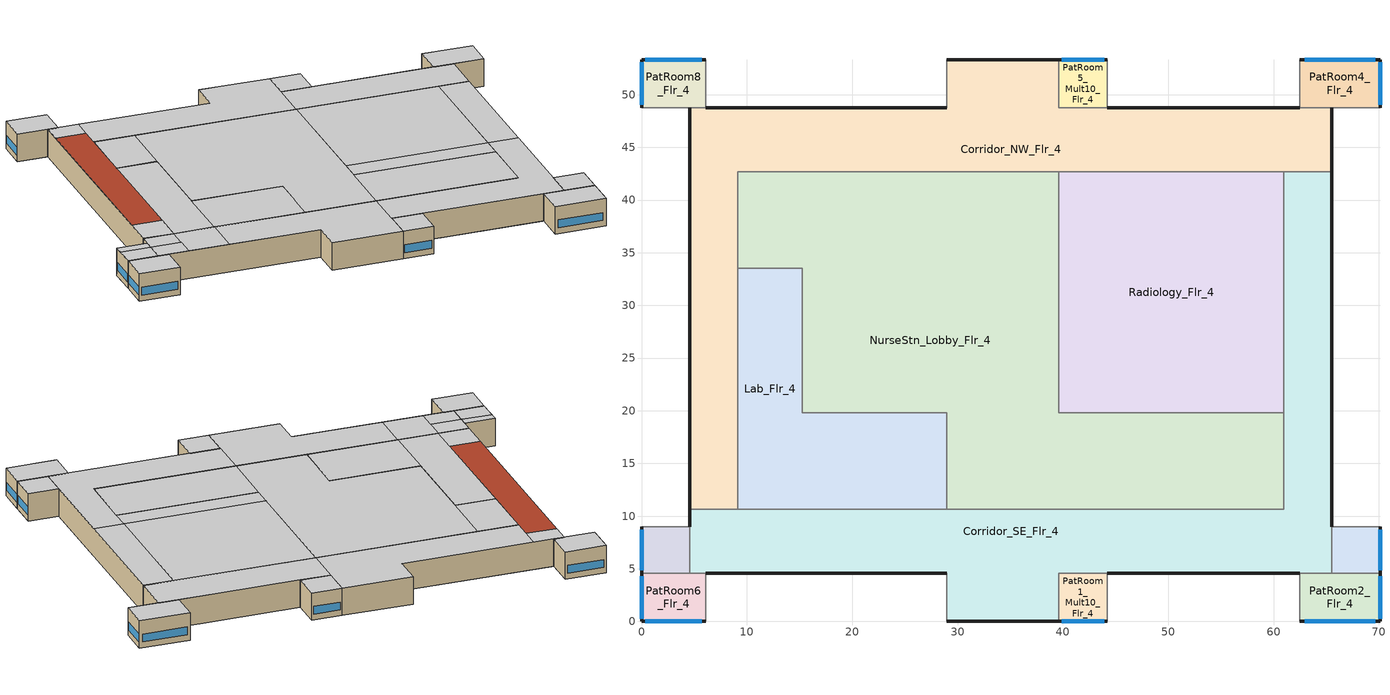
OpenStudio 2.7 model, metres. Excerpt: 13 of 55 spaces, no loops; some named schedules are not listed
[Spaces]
Corridor_NW_Flr_4
 floor to Corridor_NW_Flr_3: 39.62,53.34 39.62,48.77 65.53,48.77 65.53,42.67 9.14,42.67 9.14,10.67 4.57,10.67 4.57,48.77 28.96,48.77 28.96,53.34 z12.8
 wall outside: 65.53,42.67 65.53,48.77 / 39.62,53.34 28.96,53.34 / 4.57,48.77 4.57,10.67 / 28.96,48.77 6.1,48.77 / 62.48,48.77 44.2,48.77 z12.8:17.07
 wall to Corridor_SE_Flr_4: 4.57,10.67 9.14,10.67 / 60.96,42.67 65.53,42.67 z12.8:17.07
 wall to NurseStn_Lobby_Flr_4: 9.14,33.53 9.14,42.67 39.62,42.67 z12.8:17.07
 wall to Lab_Flr_4: 9.14,10.67 9.14,33.53 z12.8:17.07
 wall to Radiology_Flr_4: 39.62,42.67 60.96,42.67 z12.8:17.07
 wall to PatRoom5_Mult10_Flr_4: 44.2,48.77 39.62,48.77 39.62,53.34 z12.8:17.07
 wall to PatRoom8_Flr_4: 6.1,48.77 4.57,48.77 z12.8:17.07
 wall adiabatic: 28.96,53.34 28.96,48.77 z12.8:17.07
 wall to PatRoom4_Flr_4: 65.53,48.77 62.48,48.77 z12.8:17.07
 ceiling to Kitchen_Flr_5: 65.53,42.67 65.53,48.77 39.62,48.77 39.62,42.67 z17.07
 ceiling to Corridor_Flr_5: 39.62,42.67 39.62,53.34 28.96,53.34 28.96,48.77 9.14,48.77 9.14,42.67 z17.07
 ceiling to Office2_Mult5_Flr_5: 9.14,10.67 9.14,15.24 4.57,15.24 4.57,10.67 z17.07
 ceiling to Office3_Flr_5: 9.14,45.72 9.14,48.77 4.57,48.77 4.57,45.72 z17.07
 roof outside: 9.14,15.24 9.14,45.72 4.57,45.72 4.57,15.24 z17.07
NurseStn_Lobby_Flr_4
 floor to NurseStn_Lobby_Flr_3: 39.62,42.67 39.62,19.81 60.96,19.81 60.96,10.67 28.96,10.67 28.96,19.81 15.24,19.81 15.24,33.53 9.14,33.53 9.14,42.67 z12.8
 wall to Lab_Flr_4: 9.14,33.53 15.24,33.53 15.24,19.81 28.96,19.81 28.96,10.67 z12.8:17.07
 wall to Radiology_Flr_4: 60.96,19.81 39.62,19.81 39.62,42.67 z12.8:17.07
 wall to Corridor_SE_Flr_4: 28.96,10.67 60.96,10.67 60.96,19.81 z12.8:17.07
 ceiling to Dining_Flr_5: 60.96,10.67 60.96,19.81 39.62,19.81 39.62,10.67 z17.07
 ceiling to NurseStn_Lobby_Flr_5: 39.62,10.67 39.62,42.67 15.24,42.67 15.24,19.81 28.96,19.81 28.96,10.67 z17.07
 ceiling to Corridor_Flr_5: 15.24,33.53 15.24,42.67 9.14,42.67 9.14,33.53 z17.07
PatRoom3_Mult10_Flr_4
 floor to PatRoom3_Mult10_Flr_3: 70.1,8.99 70.1,4.57 65.53,4.57 65.53,8.99 z12.8
 wall outside: 70.1,4.57 70.1,8.99 z12.8:17.07
 wall adiabatic: 70.1,8.99 65.53,8.99 z12.8:17.07
 wall to Corridor_SE_Flr_4: 65.53,8.99 65.53,4.57 z12.8:17.07
 wall to PatRoom2_Flr_4: 65.53,4.57 70.1,4.57 z12.8:17.07
 window: 70.1,4.84 70.1,8.73 z13.72:14.94
 ceiling to Dining_Flr_5: 70.1,4.57 70.1,8.99 65.53,8.99 65.53,4.57 z17.07
PatRoom6_Flr_4
 floor to PatRoom6_Flr_3: 6.1,4.57 6.1,0 0,0 0,4.57 z12.8
 wall outside: 0,4.57 0,0 6.1,0 z12.8:17.07
 wall to PatRoom7_Mult10_Flr_4: 4.57,4.57 0,4.57 z12.8:17.07
 wall adiabatic: 6.1,0 6.1,4.57 z12.8:17.07
 wall to Corridor_SE_Flr_4: 6.1,4.57 4.57,4.57 z12.8:17.07
 window: 0.37,0 5.73,0 / 0,4.3 0,0.27 z13.72:14.94
 ceiling to Office1_Flr_5: 6.1,0 6.1,4.57 0,4.57 0,0 z17.07
Radiology_Flr_4
 floor to PhysTherapy_Flr_3: 60.96,42.67 60.96,19.81 39.62,19.81 39.62,42.67 z12.8
 wall to Corridor_SE_Flr_4: 60.96,19.81 60.96,42.67 z12.8:17.07
 ceiling to Kitchen_Flr_5: 60.96,22.86 60.96,42.67 39.62,42.67 39.62,22.86 z17.07
 ceiling to Dining_Flr_5: 60.96,19.81 60.96,22.86 39.62,22.86 39.62,19.81 z17.07
PatRoom5_Mult10_Flr_4
 floor to PatRoom5_Mult10_Flr_3: 44.2,53.34 44.2,48.77 39.62,48.77 39.62,53.34 z12.8
 wall outside: 44.2,53.34 39.62,53.34 z12.8:17.07
 wall adiabatic: 44.2,48.77 44.2,53.34 z12.8:17.07
 window: 43.92,53.34 39.9,53.34 z13.72:14.94
 ceiling to Kitchen_Flr_5: 44.2,48.77 44.2,53.34 39.62,53.34 39.62,48.77 z17.07
Corridor_SE_Flr_4
 floor to Corridor_SE_Flr_3: 65.53,42.67 65.53,4.57 39.62,4.57 39.62,0 28.96,0 28.96,4.57 4.57,4.57 4.57,10.67 60.96,10.67 60.96,42.67 z12.8
 wall outside: 28.96,0 39.62,0 / 6.1,4.57 28.96,4.57 / 4.57,10.67 4.57,8.99 / 65.53,8.99 65.53,42.67 / 44.2,4.57 62.48,4.57 z12.8:17.07
 wall to PatRoom1_Mult10_Flr_4: 39.62,0 39.62,4.57 44.2,4.57 z12.8:17.07
 wall to PatRoom7_Mult10_Flr_4: 4.57,8.99 4.57,4.57 z12.8:17.07
 wall to PatRoom2_Flr_4: 62.48,4.57 65.53,4.57 z12.8:17.07
 wall adiabatic: 28.96,4.57 28.96,0 z12.8:17.07
 wall to Lab_Flr_4: 28.96,10.67 9.14,10.67 z12.8:17.07
 ceiling to Kitchen_Flr_5: 65.53,22.86 65.53,42.67 60.96,42.67 60.96,22.86 z17.07
 ceiling to Dining_Flr_5: 65.53,4.57 65.53,22.86 60.96,22.86 60.96,10.67 39.62,10.67 39.62,4.57 z17.07
 ceiling to NurseStn_Lobby_Flr_5: 39.62,0 39.62,10.67 15.24,10.67 15.24,4.57 28.96,4.57 28.96,0 z17.07
 ceiling to Office1_Flr_5: 9.14,4.57 9.14,7.62 4.57,7.62 4.57,4.57 z17.07
 ceiling to Corridor_Flr_5: 15.24,4.57 15.24,10.67 9.14,10.67 9.14,4.57 z17.07
 ceiling to Office2_Mult5_Flr_5: 9.14,7.62 9.14,10.67 4.57,10.67 4.57,7.62 z17.07
PatRoom8_Flr_4
 floor to PatRoom8_Flr_3: 6.1,53.34 6.1,48.77 0,48.77 0,53.34 z12.8
 wall outside: 6.1,53.34 0,53.34 0,48.77 z12.8:17.07
 wall adiabatic: 6.1,48.77 6.1,53.34 / 0,48.77 4.57,48.77 z12.8:17.07
 window: 0,53.07 0,49.04 / 5.73,53.34 0.37,53.34 z13.72:14.94
 ceiling to Office3_Flr_5: 6.1,48.77 6.1,53.34 0,53.34 0,48.77 z17.07
PatRoom4_Flr_4
 floor to PatRoom4_Flr_3: 70.1,53.34 70.1,48.77 62.48,48.77 62.48,53.34 z12.8
 wall outside: 70.1,48.77 70.1,53.34 62.48,53.34 z12.8:17.07
 wall adiabatic: 62.48,53.34 62.48,48.77 / 65.53,48.77 70.1,48.77 z12.8:17.07
 window: 70.1,49.04 70.1,53.07 / 69.65,53.34 62.94,53.34 z13.72:14.94
 ceiling to Kitchen_Flr_5: 70.1,48.77 70.1,53.34 62.48,53.34 62.48,48.77 z17.07
PatRoom7_Mult10_Flr_4
 floor to PatRoom7_Mult10_Flr_3: 4.57,8.99 4.57,4.57 0,4.57 0,8.99 z12.8
 wall outside: 0,8.99 0,4.57 z12.8:17.07
 wall adiabatic: 4.57,8.99 0,8.99 z12.8:17.07
 window: 0,8.73 0,4.84 z13.72:14.94
 ceiling to Office1_Flr_5: 4.57,4.57 4.57,7.62 0,7.62 0,4.57 z17.07
 ceiling to Office2_Mult5_Flr_5: 4.57,7.62 4.57,8.99 0,8.99 0,7.62 z17.07
PatRoom1_Mult10_Flr_4
 floor to PatRoom1_Mult10_Flr_3: 44.2,4.57 44.2,0 39.62,0 39.62,4.57 z12.8
 wall outside: 39.62,0 44.2,0 z12.8:17.07
 wall adiabatic: 44.2,0 44.2,4.57 z12.8:17.07
 window: 39.9,0 43.92,0 z13.72:14.94
 ceiling to Dining_Flr_5: 44.2,0 44.2,4.57 39.62,4.57 39.62,0 z17.07
PatRoom2_Flr_4
 floor to PatRoom2_Flr_3: 70.1,4.57 70.1,0 62.48,0 62.48,4.57 z12.8
 wall outside: 62.48,0 70.1,0 70.1,4.57 z12.8:17.07
 wall adiabatic: 62.48,4.57 62.48,0 z12.8:17.07
 window: 62.94,0 69.65,0 / 70.1,0.27 70.1,4.3 z13.72:14.94
 ceiling to Dining_Flr_5: 70.1,0 70.1,4.57 62.48,4.57 62.48,0 z17.07
Lab_Flr_4
 floor to Lab_Flr_3: 15.24,33.53 15.24,19.81 28.96,19.81 28.96,10.67 9.14,10.67 9.14,33.53 z12.8
 ceiling to NurseStn_Lobby_Flr_5: 28.96,10.67 28.96,19.81 15.24,19.81 15.24,10.67 z17.07
 ceiling to Corridor_Flr_5: 15.24,10.67 15.24,33.53 9.14,33.53 9.14,10.67 z17.07
[ClimateZones]
Climate Zone Institution Name 1=ASHRAE; Climate Zone Document Name 1=ANSI/ASHRAE Standard 169; Climate Zone Document Year 1=2006; Climate Zone Institution Name 2=CEC; Climate Zone Document Name 2=California Climate Zone Descriptions; Climate Zone Document Year 2=1995
[Building]
-Hospital-ASHRAE 169-2013-2A created: 2020-01-22 11:31:17 -0500: Standards Number of Stories=6; Standards Number of Above Ground Stories=5; Standards Building Type=Hospital
[Site]
Site 1: Terrain=City
[Space] Building Story=Building Story 5; Part of Total Floor Area=Yes
Name | Space Type | Thermal Zone
Corridor_NW_Flr_4 | Hospital Corridor | Corridor_NW_Flr_4 ZN
NurseStn_Lobby_Flr_4 | Hospital NurseStn | NurseStn_Lobby_Flr_4 ZN
PatRoom3_Mult10_Flr_4 | Hospital PatRoom | PatRoom3_Mult10_Flr_4 ZN
PatRoom6_Flr_4 | Hospital PatRoom | PatRoom6_Flr_4 ZN
Radiology_Flr_4 | Hospital Radiology | Radiology_Flr_4 ZN
PatRoom5_Mult10_Flr_4 | Hospital PatRoom | PatRoom5_Mult10_Flr_4 ZN
Corridor_SE_Flr_4 | Hospital Corridor | Corridor_SE_Flr_4 ZN
PatRoom8_Flr_4 | Hospital PatRoom | PatRoom8_Flr_4 ZN
PatRoom4_Flr_4 | Hospital PatRoom | PatRoom4_Flr_4 ZN
PatRoom7_Mult10_Flr_4 | Hospital PatRoom | PatRoom7_Mult10_Flr_4 ZN
PatRoom1_Mult10_Flr_4 | Hospital PatRoom | PatRoom1_Mult10_Flr_4 ZN
PatRoom2_Flr_4 | Hospital PatRoom | PatRoom2_Flr_4 ZN
Lab_Flr_4 | Hospital Lab | Lab_Flr_4 ZN
[BuildingStory]
Building Story 5: Nominal Z Coordinate {m}=12.8049
[SpaceType] Standards Building Type=Hospital
Name | Default Schedule Set | Design Specification Outdoor Air Object | Standards Space Type
Hospital Corridor | Hospital Corridor Schedule Set | Hospital Corridor Ventilation | Corridor
Hospital Lab | Hospital Lab Schedule Set | Hospital Lab Ventilation | Lab
Hospital NurseStn | Hospital NurseStn Schedule Set | Hospital NurseStn Ventilation | NurseStn
Hospital PatRoom | Hospital PatRoom Schedule Set | Hospital PatRoom Ventilation | PatRoom
Hospital Radiology | Hospital Radiology Schedule Set | Hospital Radiology Ventilation | Radiology
[People:Definition] Number of People Calculation Method=People/Area; Fraction Radiant=0.3
Name | People per Space Floor Area {person/m2}
Hospital Corridor People Definition | 0.0107639
Hospital Lab People Definition; Hospital PatRoom People Definition; Hospital Radiology People Definition | 0.0538196
Hospital NurseStn People Definition | 0.0143483
[People] Work Efficiency Schedule=Work Efficiency Schedule; Clothing Insulation Schedule=Clothing Schedule; Air Velocity Schedule=Air Velocity Schedule; Multiplier=1
Name | People Definition | Space or SpaceType
Hospital Corridor People | Hospital Corridor People Definition | Hospital Corridor
Hospital Lab People | Hospital Lab People Definition | Hospital Lab
Hospital NurseStn People | Hospital NurseStn People Definition | Hospital NurseStn
Hospital PatRoom People | Hospital PatRoom People Definition | Hospital PatRoom
Hospital Radiology People | Hospital Radiology People Definition | Hospital Radiology
[Lights:Definition] Design Level Calculation Method=Watts/Area; Fraction Radiant=0.7; Fraction Visible=0.2; Return Air Fraction=0
Name | Watts per Space Floor Area {W/m2}
Hospital Corridor Lights Definition; Hospital NurseStn Lights Definition | 10.7639
Hospital Lab Lights Definition | 15.0695
Hospital PatRoom Lights Definition | 7.53474
Hospital Radiology Lights Definition | 4.30556
[Lights] Fraction Replaceable=1
Name | Lights Definition | Space or SpaceType
Hospital Corridor Lights | Hospital Corridor Lights Definition | Hospital Corridor
Hospital Lab Lights | Hospital Lab Lights Definition | Hospital Lab
Hospital NurseStn Lights | Hospital NurseStn Lights Definition | Hospital NurseStn
Hospital PatRoom Lights | Hospital PatRoom Lights Definition | Hospital PatRoom
Hospital Radiology Lights | Hospital Radiology Lights Definition | Hospital Radiology
[ElectricEquipment:Definition] Design Level Calculation Method=Watts/Area; Fraction Latent=0; Fraction Radiant=0.5; Fraction Lost=0
Name | Watts per Space Floor Area {W/m2}
Hospital Lab Elec Equip Definition | 43.0556
Hospital NurseStn Elec Equip Definition | 11.1945
Hospital PatRoom Elec Equip Definition | 21.5278
Hospital Radiology Elec Equip Definition | 107.639
[ElectricEquipment]
Name | Electric Equipment Definition | Space or SpaceType
Hospital Lab Elec Equip | Hospital Lab Elec Equip Definition | Hospital Lab
Hospital NurseStn Elec Equip | Hospital NurseStn Elec Equip Definition | Hospital NurseStn
Hospital PatRoom Elec Equip | Hospital PatRoom Elec Equip Definition | Hospital PatRoom
Hospital Radiology Elec Equip | Hospital Radiology Elec Equip Definition | Hospital Radiology
[DesignSpecification:OutdoorAir] Outdoor Air Method=Sum
Name | Outdoor Air Flow per Floor Area {m3/s-m2} | Outdoor Air Flow per Person {m3/s-person} | Outdoor Air Flow Air Changes per Hour {1/hr}
Hospital Corridor Ventilation | 0.0003048
Hospital Lab Ventilation | 0.0009144 | 0.00471947
Hospital NurseStn Ventilation | 0.0003048 | 0.00235974
Hospital PatRoom Ventilation |  |  | 2
Hospital Radiology Ventilation |  | 0.00707921
[DefaultScheduleSet] People Activity Level Schedule=Hospital ACTIVITY_SCH; Electric Equipment Schedule=Hospital BLDG_EQUIP_SCH; Infiltration Schedule=Hospital INFIL_SCH_PNNL
Name | Number of People Schedule | Lighting Schedule
Hospital Corridor Schedule Set | Hospital BLDG_OCC_SCH | Hospital BLDG_LIGHT_CORRIDOR_SCH
Hospital Lab Schedule Set | Hospital BLDG_OCC_SCH | Hospital BLDG_LIGHT_SCH
Hospital NurseStn Schedule Set | Hospital BLDG_OCC_EXTD_SCH | Hospital BLDG_LIGHT_NURSEFLR234_SCH
Hospital PatRoom Schedule Set | Hospital BLDG_OCC_EXTD_SCH | Hospital BLDG_LIGHT_SCH
Hospital Radiology Schedule Set | Hospital BLDG_OCC_SCH | Hospital BLDG_LIGHT_RADIOLOGY_SCH
[ThermostatSetpoint:DualSetpoint] Heating Setpoint Temperature Schedule=Hospital HTGSETP_SCH; Cooling Setpoint Temperature Schedule=Hospital CLGSETP_SCH
Hospital Corridor Thermostat 5; Hospital Corridor Thermostat 7; Hospital Lab Thermostat 2; Hospital NurseStn Thermostat 2; Hospital PatRoom Thermostat 2; Hospital PatRoom Thermostat 4; Hospital PatRoom Thermostat 6; Hospital PatRoom Thermostat 8; Hospital PatRoom Thermostat 10; Hospital PatRoom Thermostat 12; Hospital PatRoom Thermostat 14; Hospital PatRoom Thermostat 16; Hospital Radiology Thermostat 1
[SpaceInfiltration:DesignFlowRate] Schedule=Hospital INFIL_SCH_PNNL; Design Flow Rate Calculation Method=Flow/ExteriorArea; Constant Term Coefficient=0; Temperature Term Coefficient=0; Velocity Term Coefficient=0.224; Velocity Squared Term Coefficient=0
Name | Space or SpaceType | Flow per Exterior Surface Area {m3/s-m2}
Corridor_NW_Flr_4 Infiltration | Corridor_NW_Flr_4 | 0.000765071
Corridor_SE_Flr_4 Infiltration | Corridor_SE_Flr_4 | 0.00102523
PatRoom1_Mult10_Flr_4 Infiltration | PatRoom1_Mult10_Flr_4 | 0.00102523
PatRoom2_Flr_4 Infiltration | PatRoom2_Flr_4 | 0.00102523
PatRoom3_Mult10_Flr_4 Infiltration | PatRoom3_Mult10_Flr_4 | 0.00102523
PatRoom4_Flr_4 Infiltration | PatRoom4_Flr_4 | 0.00102523
PatRoom5_Mult10_Flr_4 Infiltration | PatRoom5_Mult10_Flr_4 | 0.00102523
PatRoom6_Flr_4 Infiltration | PatRoom6_Flr_4 | 0.00102523
PatRoom7_Mult10_Flr_4 Infiltration | PatRoom7_Mult10_Flr_4 | 0.00102523
PatRoom8_Flr_4 Infiltration | PatRoom8_Flr_4 | 0.00102523
[ThermalZone] Use Ideal Air Loads=No
Name | Thermostat | Multiplier
Corridor_NW_Flr_4 ZN | Hospital Corridor Thermostat 5
Corridor_SE_Flr_4 ZN | Hospital Corridor Thermostat 7
Lab_Flr_4 ZN | Hospital Lab Thermostat 2
NurseStn_Lobby_Flr_4 ZN | Hospital NurseStn Thermostat 2
PatRoom1_Mult10_Flr_4 ZN | Hospital PatRoom Thermostat 2 | 10
PatRoom2_Flr_4 ZN | Hospital PatRoom Thermostat 4
PatRoom3_Mult10_Flr_4 ZN | Hospital PatRoom Thermostat 6 | 10
PatRoom4_Flr_4 ZN | Hospital PatRoom Thermostat 8
PatRoom5_Mult10_Flr_4 ZN | Hospital PatRoom Thermostat 10 | 10
PatRoom6_Flr_4 ZN | Hospital PatRoom Thermostat 12
PatRoom7_Mult10_Flr_4 ZN | Hospital PatRoom Thermostat 14 | 10
PatRoom8_Flr_4 ZN | Hospital PatRoom Thermostat 16
Radiology_Flr_4 ZN | Hospital Radiology Thermostat 1
[Schedule:Ruleset]
Name | Default Day Schedule | Summer Design Day Schedule | Winter Design Day Schedule
Clothing Schedule | Clothing Schedule Default Winter Clothes
Air Velocity Schedule | Air Velocity Schedule Default
Work Efficiency Schedule | Work Efficiency Schedule Default
Hospital BLDG_OCC_SCH | Hospital BLDG_OCC_SCH Default | Hospital BLDG_OCC_SCH Summer Design Day | Hospital BLDG_OCC_SCH Winter Design Day
Hospital ACTIVITY_SCH | Hospital ACTIVITY_SCH Default | Hospital ACTIVITY_SCH Summer Design Day | Hospital ACTIVITY_SCH Winter Design Day
Hospital BLDG_EQUIP_SCH | Hospital BLDG_EQUIP_SCH Default | Hospital BLDG_EQUIP_SCH Summer Design Day | Hospital BLDG_EQUIP_SCH Winter Design Day
Hospital INFIL_SCH_PNNL | Hospital INFIL_SCH_PNNL Default | Hospital INFIL_SCH_PNNL Summer Design Day | Hospital INFIL_SCH_PNNL Winter Design Day
Hospital HTGSETP_SCH | Hospital HTGSETP_SCH Default | Hospital HTGSETP_SCH Summer Design Day | Hospital HTGSETP_SCH Winter Design Day
Hospital CLGSETP_SCH | Hospital CLGSETP_SCH Default | Hospital CLGSETP_SCH Summer Design Day | Hospital CLGSETP_SCH Winter Design Day
Hospital BLDG_LIGHT_CORRIDOR_SCH | Hospital BLDG_LIGHT_CORRIDOR_SCH Default | Hospital BLDG_LIGHT_CORRIDOR_SCH Summer Design Day | Hospital BLDG_LIGHT_CORRIDOR_SCH Winter Design Day
Hospital BLDG_LIGHT_SCH | Hospital BLDG_LIGHT_SCH Default | Hospital BLDG_LIGHT_SCH Summer Design Day | Hospital BLDG_LIGHT_SCH Winter Design Day
Hospital BLDG_OCC_EXTD_SCH | Hospital BLDG_OCC_EXTD_SCH Default | Hospital BLDG_OCC_EXTD_SCH Summer Design Day | Hospital BLDG_OCC_EXTD_SCH Winter Design Day
Hospital BLDG_LIGHT_NURSEFLR234_SCH | Hospital BLDG_LIGHT_NURSEFLR234_SCH Default | Hospital BLDG_LIGHT_NURSEFLR234_SCH Summer Design Day | Hospital BLDG_LIGHT_NURSEFLR234_SCH Winter Design Day
Hospital BLDG_LIGHT_RADIOLOGY_SCH | Hospital BLDG_LIGHT_RADIOLOGY_SCH Default | Hospital BLDG_LIGHT_RADIOLOGY_SCH Summer Design Day | Hospital BLDG_LIGHT_RADIOLOGY_SCH Winter Design Day
[Schedule:Day]
Clothing Schedule Default Winter Clothes; Hospital BLDG_OCC_SCH Summer Design Day; Hospital BLDG_EQUIP_SCH Summer Design Day; Hospital BLDG_LIGHT_CORRIDOR_SCH Summer Design Day; Hospital BLDG_LIGHT_SCH Summer Design Day; Hospital BLDG_OCC_EXTD_SCH Summer Design Day; Hospital BLDG_LIGHT_NURSEFLR234_SCH Summer Design Day; Hospital BLDG_LIGHT_RADIOLOGY_SCH Summer Design Day: 24, 0, 1
Air Velocity Schedule Default: 24, 0, 0.2
Work Efficiency Schedule Default; Hospital BLDG_OCC_SCH Winter Design Day; Hospital BLDG_EQUIP_SCH Winter Design Day; Hospital BLDG_LIGHT_CORRIDOR_SCH Winter Design Day; Hospital BLDG_LIGHT_SCH Winter Design Day; Hospital BLDG_OCC_EXTD_SCH Winter Design Day; Hospital BLDG_LIGHT_NURSEFLR234_SCH Winter Design Day; Hospital BLDG_LIGHT_RADIOLOGY_SCH Winter Design Day: 24, 0, 0
Hospital BLDG_OCC_SCH Default: 8, 0, 0, 16, 0, 0.05, 24, 0, 0
Hospital ACTIVITY_SCH Default; Hospital ACTIVITY_SCH Winter Design Day; Hospital ACTIVITY_SCH Summer Design Day: 24, 0, 120
Hospital BLDG_EQUIP_SCH Default: 8, 0, 0.261951, 16, 0, 0.349268, 24, 0, 0.261951
Hospital INFIL_SCH_PNNL Default; Hospital INFIL_SCH_PNNL Winter Design Day; Hospital INFIL_SCH_PNNL Summer Design Day; Hospital INFIL_SCH_PNNL Default|WntrDsn|SmrDsn|Sat|Wkdy Day: 24, 0, 0.25
Hospital HTGSETP_SCH Default; Hospital HTGSETP_SCH Winter Design Day; Hospital HTGSETP_SCH Summer Design Day: 24, 0, 21
Hospital CLGSETP_SCH Default; Hospital CLGSETP_SCH Winter Design Day; Hospital CLGSETP_SCH Summer Design Day: 24, 0, 24
Hospital BLDG_LIGHT_CORRIDOR_SCH Default; Hospital BLDG_LIGHT_NURSEFLR234_SCH Default: 8, 0, 0.5, 16, 0, 0.7, 24, 0, 0.5
Hospital BLDG_LIGHT_SCH Default; Hospital BLDG_LIGHT_RADIOLOGY_SCH Default: 8, 0, 0.05, 16, 0, 0.1, 24, 0, 0.05
Hospital BLDG_OCC_EXTD_SCH Default: 8, 0, 0.4, 16, 0, 0.6, 24, 0, 0.4
[Schedule:Rule] Date Specification Type=DateRange; Start Day=1
Name | Schedule Ruleset | Rule Order | Day Schedule | Start Month | End Month | End Day | Apply Saturday | Apply Monday | Apply Tuesday | Apply Wednesday | Apply Thursday | Apply Friday
Schedule Rule 1 | Clothing Schedule | 0 | Clothing Schedule Summer Clothes | 5 | 9 | 30
Schedule Rule 2 | Hospital BLDG_OCC_SCH | 1 | Hospital BLDG_OCC_SCH Sat Day | 1 | 12 | 31 | Yes
Schedule Rule 3 | Hospital BLDG_OCC_SCH | 0 | Hospital BLDG_OCC_SCH Wkdy Day | 1 | 12 | 31 |  | Yes | Yes | Yes | Yes | Yes
Schedule Rule 6 | Hospital BLDG_EQUIP_SCH | 1 | Hospital BLDG_EQUIP_SCH Sat Day | 1 | 12 | 31 | Yes
Schedule Rule 7 | Hospital BLDG_EQUIP_SCH | 0 | Hospital BLDG_EQUIP_SCH Wkdy Day | 1 | 12 | 31 |  | Yes | Yes | Yes | Yes | Yes
Schedule Rule 8 | Hospital INFIL_SCH_PNNL | 0 | Hospital INFIL_SCH_PNNL Default|WntrDsn|SmrDsn|Sat|Wkdy Day | 1 | 12 | 31 | Yes | Yes | Yes | Yes | Yes | Yes
Schedule Rule 9 | Hospital BLDG_LIGHT_CORRIDOR_SCH | 1 | Hospital BLDG_LIGHT_CORRIDOR_SCH Sat Day | 1 | 12 | 31 | Yes
Schedule Rule 10 | Hospital BLDG_LIGHT_CORRIDOR_SCH | 0 | Hospital BLDG_LIGHT_CORRIDOR_SCH Wkdy Day | 1 | 12 | 31 |  | Yes | Yes | Yes | Yes | Yes
Schedule Rule 11 | Hospital BLDG_LIGHT_SCH | 1 | Hospital BLDG_LIGHT_SCH Sat Day | 1 | 12 | 31 | Yes
Schedule Rule 12 | Hospital BLDG_LIGHT_SCH | 0 | Hospital BLDG_LIGHT_SCH Wkdy Day | 1 | 12 | 31 |  | Yes | Yes | Yes | Yes | Yes
Schedule Rule 13 | Hospital BLDG_OCC_EXTD_SCH | 1 | Hospital BLDG_OCC_EXTD_SCH Sat Day | 1 | 12 | 31 | Yes
Schedule Rule 14 | Hospital BLDG_OCC_EXTD_SCH | 0 | Hospital BLDG_OCC_EXTD_SCH Wkdy Day | 1 | 12 | 31 |  | Yes | Yes | Yes | Yes | Yes
Schedule Rule 23 | Hospital BLDG_LIGHT_NURSEFLR234_SCH | 1 | Hospital BLDG_LIGHT_NURSEFLR234_SCH Sat Day | 1 | 12 | 31 | Yes
Schedule Rule 24 | Hospital BLDG_LIGHT_NURSEFLR234_SCH | 0 | Hospital BLDG_LIGHT_NURSEFLR234_SCH Wkdy Day | 1 | 12 | 31 |  | Yes | Yes | Yes | Yes | Yes
Schedule Rule 27 | Hospital BLDG_LIGHT_RADIOLOGY_SCH | 1 | Hospital BLDG_LIGHT_RADIOLOGY_SCH Sat Day | 1 | 12 | 31 | Yes
Schedule Rule 28 | Hospital BLDG_LIGHT_RADIOLOGY_SCH | 0 | Hospital BLDG_LIGHT_RADIOLOGY_SCH Wkdy Day | 1 | 12 | 31 |  | Yes | Yes | Yes | Yes | Yes
